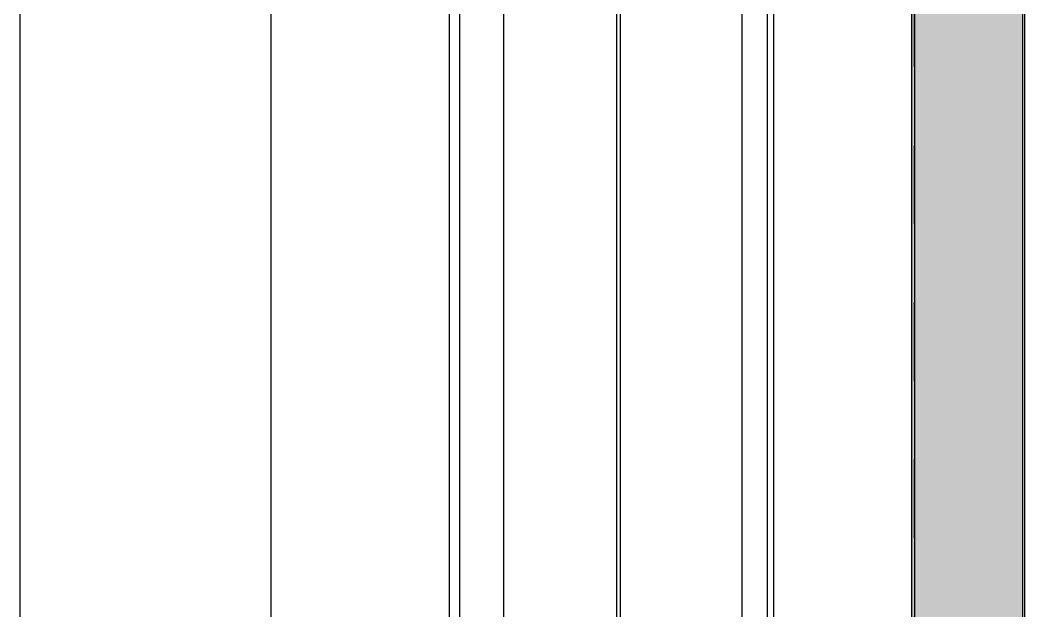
# Model space of a CAD drawing. Header units: millimetres. Extents: x 12351878 to 12381578, y 696206 to 738256.
# Drawn here: x 12375284 to 12376084, y 717670 to 718141 of the extents above; entities that cross this region are included whole.
import ezdxf

# ---------------------------------------------------------------- set-up
doc = ezdxf.new("R2010")
doc.units = ezdxf.units.MM
doc.header["$LTSCALE"] = 1000
doc.linetypes.add('HIDDEN', pattern=[0.125, 0.0625, -0.0625])
for name, color, linetype in [('ALUM', 1, 'Continuous'), ('EXTRUSION-V', 141, 'Continuous'), ('INSUL', 8, 'HIDDEN'), ('SYMBOL', 7, 'Continuous'), ('铝板断面填充', 14, 'Continuous')]:
    doc.layers.add(name, color=color, linetype=linetype)

# ---------------------------------------------------------------- blocks, each defined once
blk = doc.blocks.new('*U167')
at = {"layer": '铝板断面填充', "linetype": 'ByBlock'}
h = blk.add_hatch(color=256, dxfattribs=at)
h.dxf.hatch_style = 1
h.paths.add_polyline_path([(3424.173190181649, 1.999999998793663), (3398.355305479864, 1.999999998779111), (13.99999999082866, 2), (13.9999999908614, 22), (0.9999999908613972, 22), (0.9999999908613972, 19.99999999999272), (11.9999999908614, 19.99999999999272), (11.99999999082866, 0), (3398.355305479864, -1.220888995067184e-09), (3424.173190181649, -1.213613037453e-09)])
at = {"layer": 'ALUM'}
blk.add_lwpolyline([(3424.173190181649, 1.999999998793663), (3398.355305479864, 1.999999998779111), (13.99999999082866, 2), (13.9999999908614, 22), (0.9999999908613972, 22), (0.9999999908613972, 19.99999999999272), (11.9999999908614, 19.99999999999272), (11.99999999082866, 0), (3398.355305479864, -1.220888995067184e-09), (3424.173190181649, -1.213613037453e-09)], close=True, dxfattribs=at)
blk = doc.blocks.new('*U166')
at = {"layer": 'INSUL'}
h = blk.add_hatch(dxfattribs=at)
h.set_pattern_fill('保温棉50', color=256, scale=4.298127259997456, angle=90, pattern_type=2)
h.set_pattern_definition([(108.4349488229, (4.298127259986088, -84.81947217989064), (-85.96254519989373, 223.5026175200561), [27.18393566857991, -244.6535006285731]), (18.43494882299999, (-81.66441793996306, -110.6082357398754), (171.925090399852, 68.7700361601878), [81.55266663119177, -190.2847696659613]), (71.565051177, (-4.298127260008826, -84.81947217989064), (6.041983059165127e-11, 34.3850180799565), [27.1839356685799, -244.6535006285729]), (161.5650511771, (-4.298127260008826, -59.0307086199059), (-85.96254520004057, 17.1925090400064), [81.55266663119174, -190.2847696659613])])
h.paths.add_polyline_path([(-1.13686837721616e-11, -71.92509039989827), (85.96254519993776, -71.92509039989827), (85.96254519993776, 3352.248099871195), (-1.13686837721616e-11, 3352.248099871195)])
blk.add_lwpolyline([(-1.13686837721616e-11, -71.92509039989827), (85.96254519993776, -71.92509039989827), (85.96254519993776, 3352.248099871195), (-1.13686837721616e-11, 3352.248099871195)], close=True, dxfattribs=at)
blk = doc.blocks.new('gyqs05')
at = {"layer": 'ALUM', "elevation": -3.285889153247862e-09}
blk.add_lwpolyline([(3384.962527662516, 6204.744854418328), (3384.962588971481, 3330.466856580344), (3386.962588394061, 3330.466856580344), (3386.962527086958, 6204.744854418328)], close=True, dxfattribs=at)
at = {"layer": 'EXTRUSION-V'}
for p, q in [((2586.989289442077, 2725.571655981708, 6.41753533369835e-08), (2586.989228129387, 6204.744854418328, 6.518230303652863e-08)), ((2786.989289442077, 3485.571663208073, 6.41753533369835e-08), (2786.989228129387, 6204.744854418328, 6.951614037889884e-08)), ((2928.914988866076, 3485.571665635798, 6.41753533369835e-08), (2928.914927553385, 6204.744854418328, 6.95161405424549e-08)), ((2936.989289442077, 3485.571665773867, 6.41753533369835e-08), (2936.989228129387, 6204.744854418328, 6.951614055175994e-08)), ((2971.989289442077, 3485.571666372591, 6.41753533369835e-08), (2971.989228129387, 6204.744854418328, 6.951614059209419e-08)), ((3061.990348016843, 2729.572029536706, 6.399027756383647e-08), (3061.989895384759, 6204.744854418328, 6.506784132634654e-08)), ((3064.990348016843, 2729.572029536706, 6.399027756383647e-08), (3064.989895384759, 6204.744854418328, 6.506784132640186e-08)), ((3161.993812968954, 3485.571667912183, 6.409633599743379e-08), (3161.993845816702, 6204.744854418328, 6.943712345612359e-08)), ((3181.990245552734, 3485.571667912183, 6.415105536026206e-08), (3181.990040870383, 6204.744854418328, 6.94954862074015e-08)), ((3186.989289442077, 3485.571667912183, 6.41753533369835e-08), (3186.989228129387, 6204.744854418328, 6.951614069581132e-08))]:
    blk.add_line(p, q, dxfattribs=at)
at = {"color": 0, "linetype": 'ByBlock', "xscale": -1, "rotation": 270}
blk.add_blockref('*U167', (3296.999949587509, 2780.571664236835, 6.41753533369835e-08), dxfattribs=at)
at = {"layer": 'INSUL', "xscale": -1}
blk.add_blockref('*U166', (3384.962492762133, 2852.496754547115, -3.285889153247862e-09), dxfattribs=at)

msp = doc.modelspace()

# ---------------------------------------------------------------- block references
at = {"layer": 'SYMBOL'}
msp.add_blockref('gyqs05', (12372697.50000522, 712572.9283430666), dxfattribs=at)

doc.saveas('drawing.dxf')
